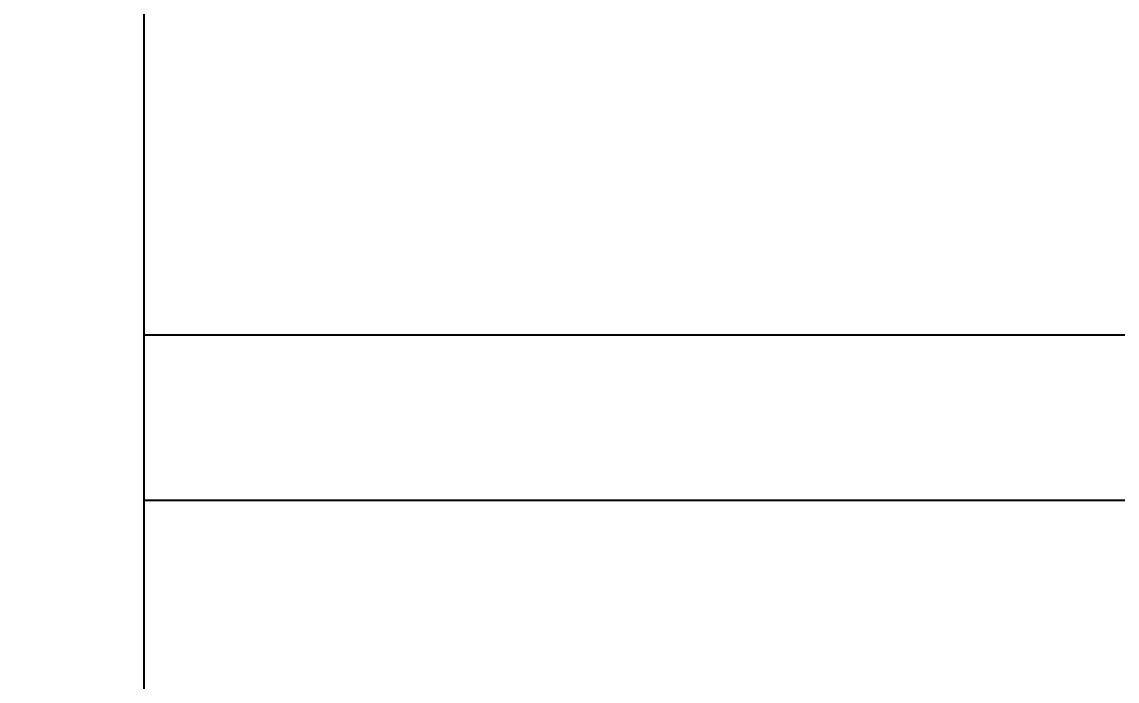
# Model space of a CAD drawing. Header units: millimetres. Extents: x 6750 to 121550, y -28210 to 66060.
# Drawn here: x 33921.5 to 34062.4, y 57446.6 to 57531.3 of the extents above; entities that cross this region are included whole.
import ezdxf

# ---------------------------------------------------------------- set-up
doc = ezdxf.new("R2010")
doc.units = ezdxf.units.MM
doc.layers.add('10000_FRONT', color=7, linetype='Continuous')
doc.layers.add('DN.1. NET LIEN MANH', color=7, linetype='Continuous', lineweight=40)
doc.styles.add('style1', font='times.ttf', dxfattribs={"height": 50})
doc.dimstyles.new('Dim-1', dxfattribs={"dimtxt": 50, "dimasz": 1, "dimexe": 0.2, "dimexo": 0.625, "dimtad": 1, "dimdec": 0, "dimtxsty": 'style1', "dimcen": 2.5, "dimclrd": 256, "dimazin": 3, "dimtfac": 1, "dimtdec": 0, "dimtix": 1, "dimtmove": 2, "dimatfit": 2, "dimarcsym": 0})

# ---------------------------------------------------------------- blocks, each defined once
blk = doc.blocks.new('A$C0C6D7916')
at = {"layer": '10000_FRONT', "linetype": 'Continuous'}
for p, q in [((-42, 0), (-42, 117.1)), ((-27.7, 39.821), (-42, 39.821)), ((-27.7, 37.451), (-42, 37.451))]:
    blk.add_line(p, q, dxfattribs=at)
blk = doc.blocks.new('*D140')
at = {"color": 0, "lineweight": -2, "transparency": 16777216}
for p, q in [((33937.18, 58185.14), (33728.11, 58185.14)), ((33937.18, 57133.43), (33728.11, 57133.43))]:
    blk.add_line(p, q, dxfattribs=at)
at = {"lineweight": -2, "transparency": 16777216}
blk.add_line((33728.31, 58184.14), (33728.31, 57134.43), dxfattribs=at)
at = {"transparency": 16777216}
for points in [[(33728.14, 58184.14), (33728.47, 58184.14), (33728.31, 58185.14)], [(33728.14, 57134.43), (33728.47, 57134.43), (33728.31, 57133.43)]]:
    blk.add_solid(points, dxfattribs=at)
at = {"layer": 'Defpoints', "color": 0, "transparency": 16777216}
for p in [(33937.24, 58185.14), (33728.31, 57133.43), (33937.24, 57133.43)]:
    blk.add_point(p, dxfattribs=at)
at = {"color": 0, "transparency": 16777216, "insert": (33702.78, 57659.29), "char_height": 50, "attachment_point": 5, "rotation": 90, "style": 'style1'}
blk.add_mtext('1052', dxfattribs=at)

msp = doc.modelspace()

# ---------------------------------------------------------------- block references
at = {"layer": 'DN.1. NET LIEN MANH', "xscale": 8.981300112304329, "yscale": 8.981300112304329, "zscale": 8.981300112304329}
msp.add_blockref('A$C0C6D7916', (34314.458, 57133.431), dxfattribs=at)

# ---------------------------------------------------------------- dimensions: what is measured, and where the dimension line sits
dim = msp.add_linear_dim(base=(33728.306, 57133.431), p1=(33937.243, 58185.141), p2=(33937.243, 57133.431), angle=90, dimstyle='Dim-1')
dim.commit()
dim.dimension.update_dxf_attribs({"geometry": '*D140', "text_midpoint": (33702.783, 57659.286)})

doc.saveas('drawing.dxf')
